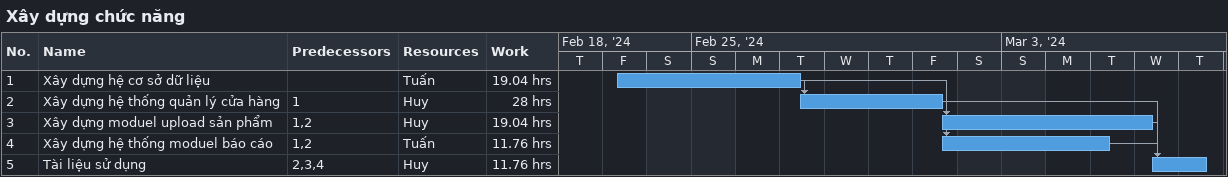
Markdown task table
Xây dựng chức năng

| ID | Task | Start | Finish | Predecessors | Resources | Work (h) |
|---|---|---|---|---|---|---|
| 1 | Xây dựng hệ cơ sở dữ liệu | 2024-02-23 | 2024-02-27 |  | Tuấn | 19.04 |
| 2 | Xây dựng hệ thống quản lý cửa hàng | 2024-02-27 | 2024-03-01 | 1 | Huy | 28 |
| 3 | Xây dựng moduel upload sản phẩm | 2024-03-01 | 2024-03-06 | 1, 2 | Huy | 19.04 |
| 4 | Xây dựng hệ thống moduel báo cáo | 2024-03-01 | 2024-03-05 | 1, 2 | Tuấn | 11.76 |
| 5 | Tài liệu sử dụng | 2024-03-06 | 2024-03-07 | 2, 3, 4 | Huy | 11.76 |
